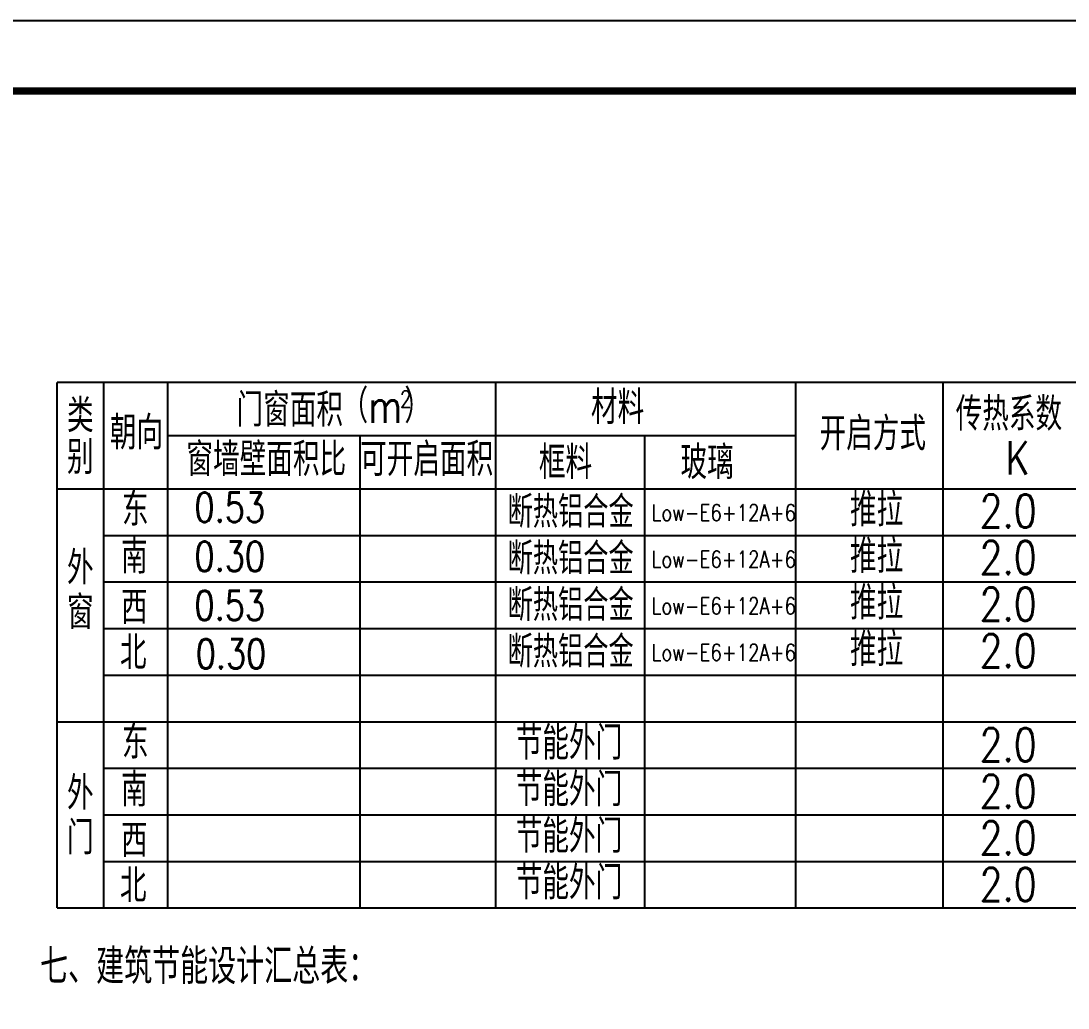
# Model space of a CAD drawing. Extents: x -695846 to 822170, y -413475 to 397179.
# Drawn here: x 559639 to 574587, y 342513 to 356602 of the extents above; entities that cross this region are included whole.
import ezdxf

# ---------------------------------------------------------------- set-up
doc = ezdxf.new("R2010")
doc.units = 0
doc.header["$LTSCALE"] = 1000
doc.header["$MEASUREMENT"] = 0
for name, color, linetype in [('AXIS', 3, 'Continuous'), ('PUB_TEXT', 7, 'Continuous'), ('T-图框-175', 175, 'Continuous')]:
    doc.layers.add(name, color=color, linetype=linetype)
doc.styles.add('_HZTXT', font='txt.shx', dxfattribs={"width": 0.8, "bigfont": 'HZTXT.shx'})

msp = doc.modelspace()

# ---------------------------------------------------------------- linework, layer by layer
at = {"layer": 'AXIS', "color": 7}
for p, q in [((560819, 351445), (560819, 343940)), ((561730, 351445), (561730, 343940)), ((566411, 351445), (566411, 343940)), ((570697, 351445), (570697, 343940)), ((572799, 351445), (572799, 343940)), ((561730, 350685), (570697, 350685)), ((564475, 350685), (564475, 343940)), ((568541, 350685), (568541, 343940)), ((560154, 349925), (578689, 349925)), ((560819, 349260), (578689, 349260)), ((560819, 348595), (578689, 348595)), ((560819, 347930), (578689, 347930)), ((560819, 347265), (578689, 347265)), ((560154, 346600), (578689, 346600)), ((560819, 345935), (578689, 345935)), ((560819, 345270), (578689, 345270)), ((560819, 344605), (578689, 344605))]:
    msp.add_line(p, q, dxfattribs=at)
at = {"layer": 'AXIS', "color": 7, "const_width": 28.5}
for points in [[(560154, 351445), (578689, 351445)], [(560154, 351445), (560154, 343940)], [(560154, 343940), (578689, 343940)]]:
    msp.add_lwpolyline(points, dxfattribs=at)
at = {"layer": 'T-图框-175'}
msp.add_lwpolyline([(528620, 314602), (588020, 314602), (588020, 356602), (528620, 356602)], close=True, dxfattribs=at)
at = {"layer": 'T-图框-175', "const_width": 100}
msp.add_lwpolyline([(531120, 315602), (587020, 315602), (587020, 355602), (531120, 355602)], close=True, dxfattribs=at)

# ---------------------------------------------------------------- texts
at = {"layer": 'AXIS', "color": 7, "style": '_HZTXT', "width": 0.8}
for s, height, p in [('门窗面积', 475, (562716, 350813)), ('（m', 475, (564215, 350868)), ('2', 238, (565050, 351085)), ('）', 475, (565113, 350868)), ('材料', 475, (567776, 350847)), ('类', 475, (560296, 350732)), ('传热系数', 475, (572982, 350754)), ('朝向', 475, (560907, 350486)), ('开启方式', 475, (571039, 350473)), ('别 ', 475, (560296, 350136)), ('窗墙壁面积比', 475, (562001, 350106)), ('可开启面积', 475, (564480, 350106)), ('框料', 475, (567033, 350062)), ('玻璃', 475, (569054, 350062)), ('K', 475, (573694, 350128)), ('东', 475, (561080, 349394)), ('0.53', 420, (562116, 349450, -800)), ('断热铝合金', 450, (566586, 349370)), ('推拉', 475, (571474, 349389)), ('2.0', 475, (573325, 349370)), ('Low-E6+12A+6', 237.5, (568643, 349465)), ('南', 475, (561068, 348715)), ('断热铝合金', 450, (566586, 348705)), ('推拉', 475, (571474, 348724)), ('外', 475, (560296, 348558)), ('0.30', 420, (562116, 348750)), ('2.0', 475, (573325, 348705)), ('Low-E6+12A+6', 237.5, (568643, 348800)), ('窗', 475, (560296, 347922)), ('西', 475, (561066, 347994)), ('0.53', 420, (562116, 348050)), ('断热铝合金', 450, (566586, 348040)), ('推拉', 475, (571474, 348059)), ('2.0', 475, (573325, 348040)), ('Low-E6+12A+6', 237.5, (568643, 348135)), ('北', 475, (561052, 347346)), ('断热铝合金', 450, (566586, 347375)), ('推拉', 475, (571474, 347394)), ('2.0', 475, (573325, 347375)), ('0.30', 420, (562134, 347359)), ('Low-E6+12A+6', 237.5, (568643, 347470)), ('东', 475, (561080, 346069)), ('节能外门', 475, (566702, 346059)), ('2.0', 475, (573325, 346034)), ('南', 475, (561068, 345390)), ('节能外门', 475, (566702, 345394)), ('外', 475, (560296, 345343)), ('2.0', 475, (573325, 345369)), ('门', 475, (560296, 344707)), ('西', 475, (561066, 344669)), ('节能外门', 475, (566702, 344729)), ('2.0', 475, (573325, 344704)), ('节能外门', 475, (566702, 344064)), ('北', 475, (561052, 344021)), ('2.0', 475, (573325, 344039))]:
    msp.add_text(s, height=height, dxfattribs=at).set_placement(p)
at = {"layer": 'PUB_TEXT', "style": '_HZTXT', "width": 0.8}
msp.add_text('七、建筑节能设计汇总表：', height=500, dxfattribs=at).set_placement((559911, 342856))

doc.saveas('drawing.dxf')
